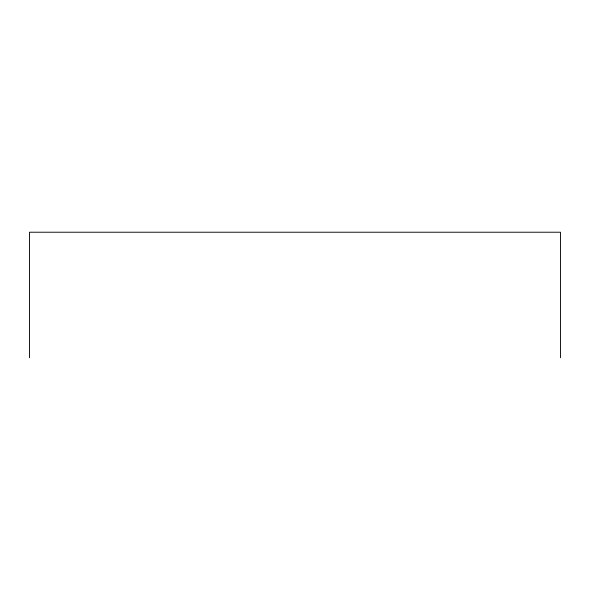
<?xml version="1.0" encoding="UTF-8"?>
<svg xmlns="http://www.w3.org/2000/svg" width="590" height="590" viewBox="0 0 590 590"><rect width="100%" height="100%" fill="white"/><g stroke="black" fill="none" stroke-linecap="round" stroke-linejoin="round"><path stroke-width="0.89" d="M560.5 357.776L560.5 232.224L29.5 232.224L29.5 357.776"/></g></svg>
